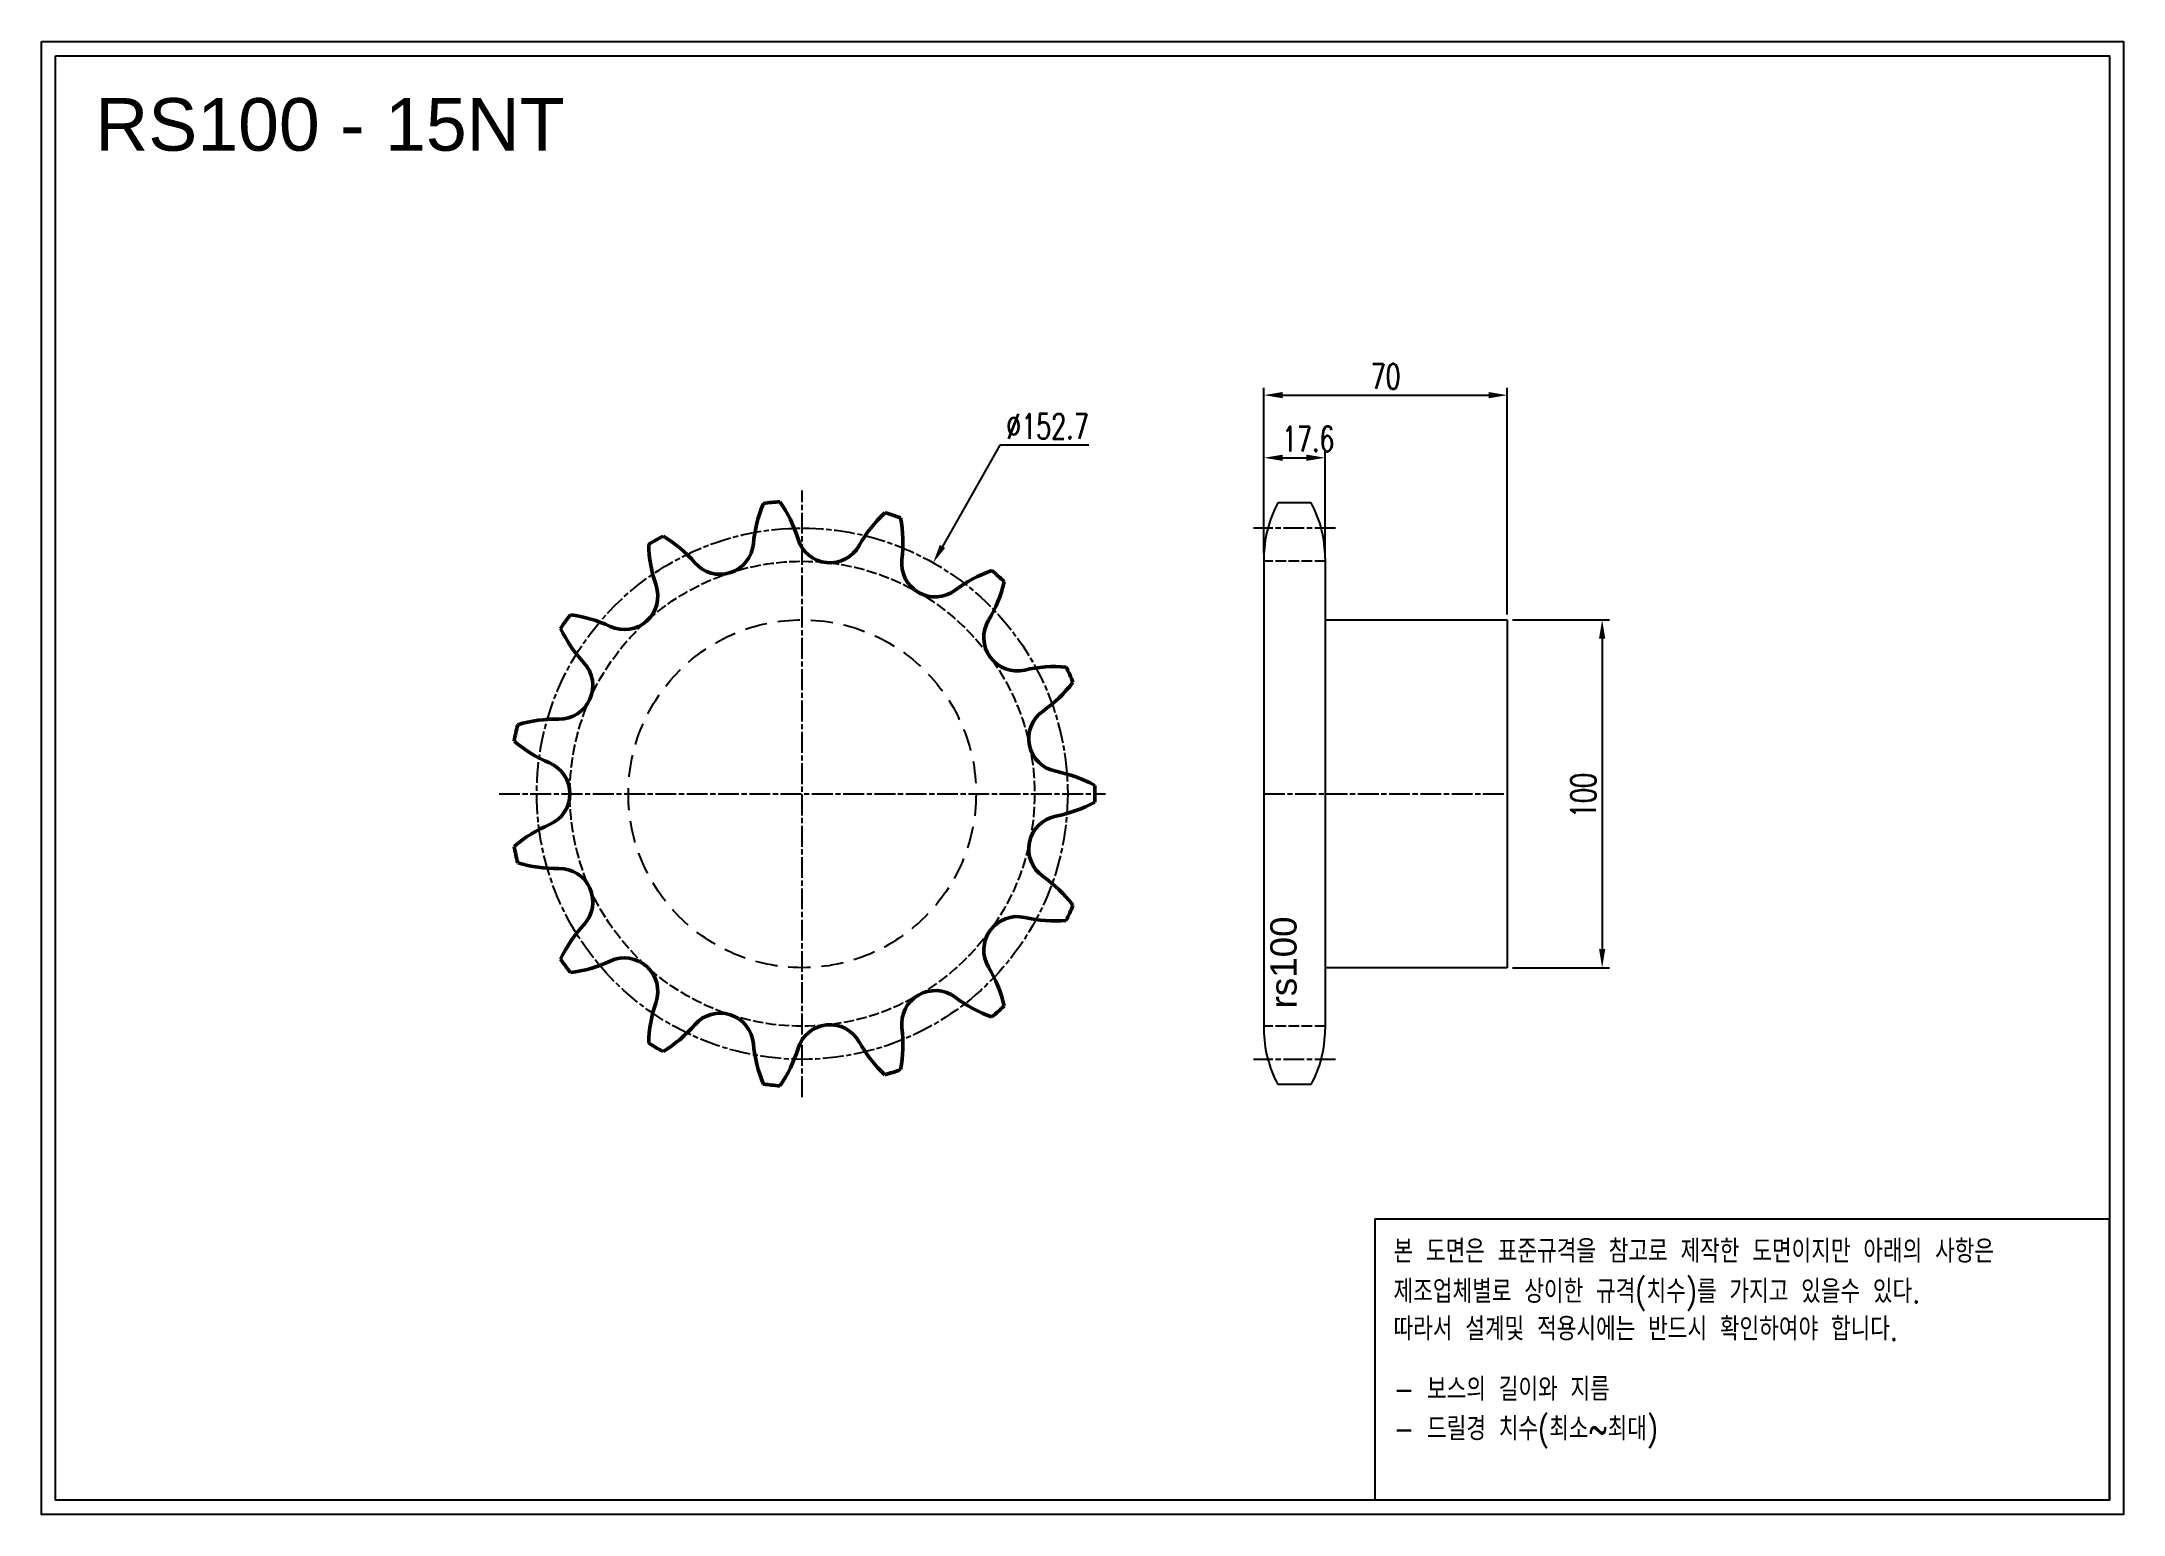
# Model space of a CAD drawing. Header units: millimetres. Extents: x -18359 to -17760, y 15711 to 16134.
import ezdxf

# ---------------------------------------------------------------- set-up
doc = ezdxf.new("R2010")
doc.units = ezdxf.units.MM
for name, pattern in [('AM_ISO02W050', [7.5, 6, -1.5]), ('AM_ISO02W050x2', [3.75, 3, -0.75]), ('AM_ISO08W050', [18, 12, -1.5, 3, -1.5]), ('AM_ISO08W050x2', [9, 6, -0.75, 1.5, -0.75]), ('HIDDEN', [9.525, 6.35, -3.175])]:
    doc.linetypes.add(name, pattern=pattern)
for name, color, linetype, lineweight in [('AM_0N', 7, 'Continuous', 50), ('AM_3N', 6, 'AM_ISO02W050', 25), ('AM_7', 4, 'AM_ISO08W050', 25), ('AM_7N', 4, 'AM_ISO08W050', 25)]:
    doc.layers.add(name, color=color, linetype=linetype, lineweight=lineweight)
doc.layers.add('HL', color=2, linetype='HIDDEN')
doc.layers.add('S-DIM', color=7, linetype='Continuous')
doc.styles.add('HAN', font='ROMANS.shx', dxfattribs={"width": 0.7, "bigfont": 'whgtxt.shx'})
doc.styles.add('HSG', font='SIMPLEX.shx', dxfattribs={"width": 0.7, "bigfont": 'HSG.shx'})
doc.styles.get("Standard").update_dxf_attribs({"font": 'arial.ttf'})
doc.dimstyles.new('APP16', dxfattribs={"dimscale": 3, "dimtxt": 2.4, "dimasz": 1.8, "dimexe": 0.7, "dimexo": 0.5, "dimgap": 0.6, "dimtad": 1, "dimtoh": 1, "dimdec": 1, "dimrnd": 0.01, "dimzin": 9, "dimdsep": 46, "dimtxsty": 'HSG', "dimcen": 0, "dimclrd": 1, "dimclre": 1, "dimclrt": 256, "dimazin": 2, "dimtp": 1, "dimtm": 1, "dimtfac": 0.5, "dimtdec": 1, "dimtofl": 0, "dimtmove": 0, "dimatfit": 3, "dimfxl": 0, "dimtvp": 1, "dimtolj": 2, "dimlwd": -1, "dimlwe": -1, "dimarcsym": 0})

# ---------------------------------------------------------------- blocks, each defined once
blk = doc.blocks.new('*D1')
at = {"layer": 'Defpoints', "color": 0, "transparency": 16777216}
for p in [(-17937.22, 15967.96), (-17937.22, 15867.96), (-17909.94, 15867.96)]:
    blk.add_point(p, dxfattribs=at)
at = {"layer": 'S-DIM', "color": 1, "transparency": 16777216}
for p, q in [((-17935.72, 15967.96), (-17907.84, 15967.96)), ((-17909.94, 15962.56), (-17909.94, 15873.36)), ((-17935.72, 15867.96), (-17907.84, 15867.96))]:
    blk.add_line(p, q, dxfattribs=at)
for points in [[(-17910.84, 15962.56), (-17909.04, 15962.56), (-17909.94, 15967.96)], [(-17910.84, 15873.36), (-17909.04, 15873.36), (-17909.94, 15867.96)]]:
    blk.add_solid(points, dxfattribs=at)
at = {"layer": 'S-DIM', "transparency": 16777216, "insert": (-17915.34, 15917.45), "char_height": 7.2, "attachment_point": 5, "rotation": 90, "style": 'HSG'}
blk.add_mtext('\\A2;100', dxfattribs=at)
blk = doc.blocks.new('*D2')
at = {"layer": 'Defpoints', "color": 0, "transparency": 16777216}
for p in [(-17989.62, 16014.55), (-18007.22, 15985.66), (-17989.62, 15984.79)]:
    blk.add_point(p, dxfattribs=at)
at = {"layer": 'S-DIM', "color": 1, "transparency": 16777216}
for p, q in [((-18007.22, 15987.16), (-18007.22, 16016.65)), ((-17989.62, 15986.29), (-17989.62, 16016.65)), ((-18001.82, 16014.55), (-17995.02, 16014.55))]:
    blk.add_line(p, q, dxfattribs=at)
for points in [[(-18001.82, 16015.45), (-18001.82, 16013.65), (-18007.22, 16014.55)], [(-17995.02, 16015.45), (-17995.02, 16013.65), (-17989.62, 16014.55)]]:
    blk.add_solid(points, dxfattribs=at)
at = {"layer": 'S-DIM', "transparency": 16777216, "insert": (-17994.5, 16019.95), "char_height": 7.2, "attachment_point": 5, "style": 'HSG'}
blk.add_mtext('\\A2;17.6', dxfattribs=at)
blk = doc.blocks.new('*D3')
at = {"layer": 'Defpoints', "color": 0, "transparency": 16777216}
for p in [(-17937.22, 16032.55), (-18007.22, 15985.66), (-17937.22, 15967.96)]:
    blk.add_point(p, dxfattribs=at)
at = {"layer": 'S-DIM', "color": 1, "transparency": 16777216}
for p, q in [((-18007.22, 15987.16), (-18007.22, 16034.65)), ((-17937.22, 15969.46), (-17937.22, 16034.65)), ((-18001.82, 16032.55), (-17942.62, 16032.55))]:
    blk.add_line(p, q, dxfattribs=at)
for points in [[(-18001.82, 16033.45), (-18001.82, 16031.65), (-18007.22, 16032.55)], [(-17942.62, 16033.45), (-17942.62, 16031.65), (-17937.22, 16032.55)]]:
    blk.add_solid(points, dxfattribs=at)
at = {"layer": 'S-DIM', "transparency": 16777216, "insert": (-17972.22, 16037.95), "char_height": 7.2, "attachment_point": 5, "style": 'HSG'}
blk.add_mtext('\\A2;70', dxfattribs=at)
blk = doc.blocks.new('*D4')
at = {"layer": 'Defpoints', "color": 0, "transparency": 16777216}
for p in [(-18102.34, 15984.38), (-18177.69, 15851.55)]:
    blk.add_point(p, dxfattribs=at)
at = {"layer": 'S-DIM', "color": 1, "transparency": 16777216}
for p, q in [((-18083.16, 16018.2), (-18099.68, 15989.07)), ((-18057.6, 16018.2), (-18083.16, 16018.2))]:
    blk.add_line(p, q, dxfattribs=at)
blk.add_solid([(-18100.46, 15989.52), (-18098.9, 15988.63), (-18102.34, 15984.38)], dxfattribs=at)
at = {"layer": 'S-DIM', "transparency": 16777216, "insert": (-18069.48, 16023.6), "char_height": 7.2, "attachment_point": 5, "style": 'HSG'}
blk.add_mtext('\\A2;∅152.7', dxfattribs=at)
blk = doc.blocks.new('notice1')
at = {"color": 4}
blk.add_lwpolyline([(-22142.12, 1735.9), (-22053.8, 1735.9), (-22053.8, 1702.07), (-22142.12, 1702.07)], close=True, dxfattribs=at)
at = {"color": 4, "style": 'HAN', "width": 0.8}
for s, p in [('본 도면은 표준규격을 참고로 제작한 도면이지만 아래의 사항은', (-22139.9, 1730.62)), ('제조업체별로 상이한 규격(치수)를 가지고 있을수 있다.', (-22139.9, 1725.78)), ('따라서 설계및 적용시에는 반드시 확인하여야 합니다.', (-22139.9, 1721.28)), ('- 보스의 길이와 지름', (-22139.9, 1714.03)), ('- 드릴경 치수(최소~최대)', (-22139.9, 1709.27))]:
    blk.add_text(s, height=2.7949, dxfattribs=at).set_placement(p)

msp = doc.modelspace()

# ---------------------------------------------------------------- linework, layer by layer
for p, q in [((-17993.59, 16001.56), (-18003.24, 16001.56)), ((-18007.22, 15985.66), (-18007.22, 15850.27)), ((-17989.62, 15985.66), (-17989.62, 15850.27)), ((-17989.62, 15967.96), (-17937.22, 15967.96)), ((-17937.22, 15967.96), (-17937.22, 15867.96)), ((-17937.22, 15867.96), (-17989.62, 15867.96)), ((-17993.59, 15834.37), (-18003.24, 15834.37))]:
    msp.add_line(p, q)
for points in [[(-18358.78, 16134.17), (-17760.03, 16134.17), (-17760.03, 15710.81), (-18358.78, 15710.81)], [(-18354.75, 16130.14), (-17764.06, 16130.14), (-17764.06, 15714.84), (-18354.75, 15714.84)]]:
    msp.add_lwpolyline(points, close=True)
for centre, start, end in [((-17973.42, 15985.66), 151.93881, 180), ((-18023.42, 15985.66), 0, 28.06119), ((-17973.42, 15850.27), 180, 208.06119), ((-18023.42, 15850.27), 331.93881, 0)]:
    msp.add_arc(centre, 33.8, start, end)
at = {"layer": 'AM_0N'}
for centre, radius, start, end in [((-18115.34, 15986.45), 38.86, 157.32341, 175), ((-18140.02, 15917.96), 84.21, 94.36782, 97.63218), ((-18178.39, 15979.82), 38.86, 17, 34.67659), ((-18089.62, 15970.49), 38.86, 133.32341, 151), ((-18140.02, 15917.96), 84.21, 70.36782, 73.63218), ((-18149.91, 15990.08), 38.86, 353, 10.67659), ((-18140.02, 15917.96), 84.21, 118.36782, 121.63218), ((-18145.33, 15990.56), 38.86, 181.32341, 199), ((-18200.23, 15958.86), 38.86, 41, 58.67659), ((-18163.64, 15990.67), 9.62, 221, 355), ((-18132.03, 15993.99), 9.62, 197, 331), ((-18101.79, 15984.17), 9.62, 173, 307), ((-18072.62, 15945.45), 38.86, 109.32341, 127), ((-18140.02, 15917.96), 84.21, 46.36782, 49.63218), ((-18191.17, 15974.78), 9.62, 245, 19), ((-18119.73, 15987.87), 38.86, 329, 346.67659), ((-18140.02, 15917.96), 84.21, 142.36782, 145.63218), ((-18211.66, 15930.84), 38.86, 65, 82.67659), ((-18174.4, 15982.12), 38.86, 205.32341, 223), ((-18078.17, 15962.9), 9.62, 149, 283), ((-18209.86, 15949.06), 9.62, 269, 43), ((-18067.26, 15915.66), 38.86, 85.32341, 103), ((-18140.02, 15917.96), 84.21, 22.36782, 25.63218), ((-18093.05, 15973.57), 38.86, 305, 322.67659), ((-18210.7, 15900.58), 38.86, 89, 106.67659), ((-18065.24, 15933.86), 9.62, 125, 259), ((-18140.02, 15917.96), 84.21, 166.36782, 169.63218), ((-18197.52, 15962.59), 38.86, 229.32341, 247), ((-18216.47, 15917.96), 9.62, 293, 67), ((-18074.49, 15886.27), 38.86, 61.32341, 79), ((-18074.49, 15949.66), 38.86, 281, 298.67659), ((-18140.02, 15917.96), 84.21, 358.36782, 1.63218), ((-18197.52, 15873.34), 38.86, 113, 130.67659), ((-18065.24, 15902.07), 9.62, 101, 235), ((-18140.02, 15917.96), 84.21, 190.36782, 193.63218), ((-18210.7, 15935.34), 38.86, 253.32341, 271), ((-18209.86, 15886.87), 9.62, 317, 91), ((-18093.05, 15862.35), 38.86, 37.32341, 55), ((-18140.02, 15917.96), 84.21, 334.36782, 337.63218), ((-18174.4, 15853.8), 38.86, 137, 154.67659), ((-18078.17, 15873.03), 9.62, 77, 211), ((-18067.26, 15920.27), 38.86, 257, 274.67659), ((-18140.02, 15917.96), 84.21, 214.36782, 217.63218), ((-18211.66, 15905.09), 38.86, 277.32341, 295), ((-18191.17, 15861.15), 9.62, 341, 115), ((-18119.73, 15848.06), 38.86, 13.32341, 31), ((-18101.79, 15851.76), 9.62, 53, 187), ((-18145.33, 15845.37), 38.86, 161, 178.67659), ((-18072.62, 15890.48), 38.86, 233, 250.67659), ((-18140.02, 15917.96), 84.21, 310.36782, 313.63218), ((-18200.23, 15877.06), 38.86, 301.32341, 319), ((-18163.64, 15845.26), 9.62, 5, 139), ((-18132.03, 15841.93), 9.62, 29, 163), ((-18149.91, 15845.85), 38.86, 349.32341, 7), ((-18140.02, 15917.96), 84.21, 238.36782, 241.63218), ((-18115.34, 15849.48), 38.86, 185, 202.67659), ((-18178.39, 15856.11), 38.86, 325.32341, 343), ((-18089.62, 15865.44), 38.86, 209, 226.67659), ((-18140.02, 15917.96), 84.21, 286.36782, 289.63218), ((-18140.02, 15917.96), 84.21, 262.36782, 265.63218)]:
    msp.add_arc(centre, radius, start, end, dxfattribs=at)
at = {"layer": 'AM_3N', "linetype": 'AM_ISO02W050x2'}
for p, q in [((-17989.62, 15984.79), (-18007.22, 15984.79)), ((-17989.62, 15851.13), (-18007.22, 15851.13))]:
    msp.add_line(p, q, dxfattribs=at)
msp.add_circle((-18140.02, 15917.96), 66.83, dxfattribs=at)
at = {"layer": 'AM_7', "linetype": 'AM_ISO08W050x2'}
for p, q in [((-17986.62, 15994.32), (-18010.22, 15994.32)), ((-18007.22, 15917.96), (-17937.22, 15917.96)), ((-17986.62, 15841.61), (-18010.22, 15841.61))]:
    msp.add_line(p, q, dxfattribs=at)
msp.add_circle((-18140.02, 15917.96), 76.35, dxfattribs=at)
at = {"layer": 'AM_7N', "linetype": 'AM_ISO08W050x2'}
for p, q in [((-18140.02, 15830.75), (-18140.02, 16005.17)), ((-18227.23, 15917.96), (-18052.81, 15917.96))]:
    msp.add_line(p, q, dxfattribs=at)
at = {"layer": 'HL'}
msp.add_circle((-18140.02, 15917.96), 50, dxfattribs=at)

# ---------------------------------------------------------------- block references
at = {"xscale": 2.3911759872, "yscale": 2.3911759872, "zscale": 2.3911759872}
msp.add_blockref('notice1', (34970.45, 11644.9), dxfattribs=at)

# ---------------------------------------------------------------- texts
msp.add_text('RS100 - 15NT', height=15.12).set_placement((-18343.36, 16102.82))
at = {"insert": (-18005.39, 15856.26), "char_height": 7.56, "width": 32.5046, "attachment_point": 1, "rotation": 90}
msp.add_mtext('rs100', dxfattribs=at)

# ---------------------------------------------------------------- dimensions: what is measured, and where the dimension line sits
at = {"layer": 'S-DIM'}
dim = msp.add_linear_dim(base=(-17937.22, 16032.55), p1=(-18007.22, 15985.66), p2=(-17937.22, 15967.96), dimstyle='APP16', dxfattribs=at)
dim.commit()
dim.dimension.update_dxf_attribs({"geometry": '*D3', "text_midpoint": (-17972.22, 16037.95)})
dim = msp.add_diameter_dim_2p(p1=(-18177.69, 15851.55), p2=(-18102.34, 15984.38), dimstyle='APP16', dxfattribs=at)
dim.commit()
dim.dimension.update_dxf_attribs({"geometry": '*D4', "text_midpoint": (-18069.48, 16018.2), "dimtype": 131})
dim = msp.add_linear_dim(base=(-17989.62, 16014.55), p1=(-18007.22, 15985.66), p2=(-17989.62, 15984.79), dimstyle='APP16', dxfattribs=at)
dim.commit()
dim.dimension.update_dxf_attribs({"geometry": '*D2', "text_midpoint": (-17994.5, 16014.55), "dimtype": 128})
dim = msp.add_linear_dim(base=(-17909.94, 15867.96), p1=(-17937.22, 15967.96), p2=(-17937.22, 15867.96), angle=90, dimstyle='APP16', dxfattribs=at)
dim.commit()
dim.dimension.update_dxf_attribs({"geometry": '*D1', "text_midpoint": (-17909.94, 15917.45), "dimtype": 128})

doc.saveas('drawing.dxf')
